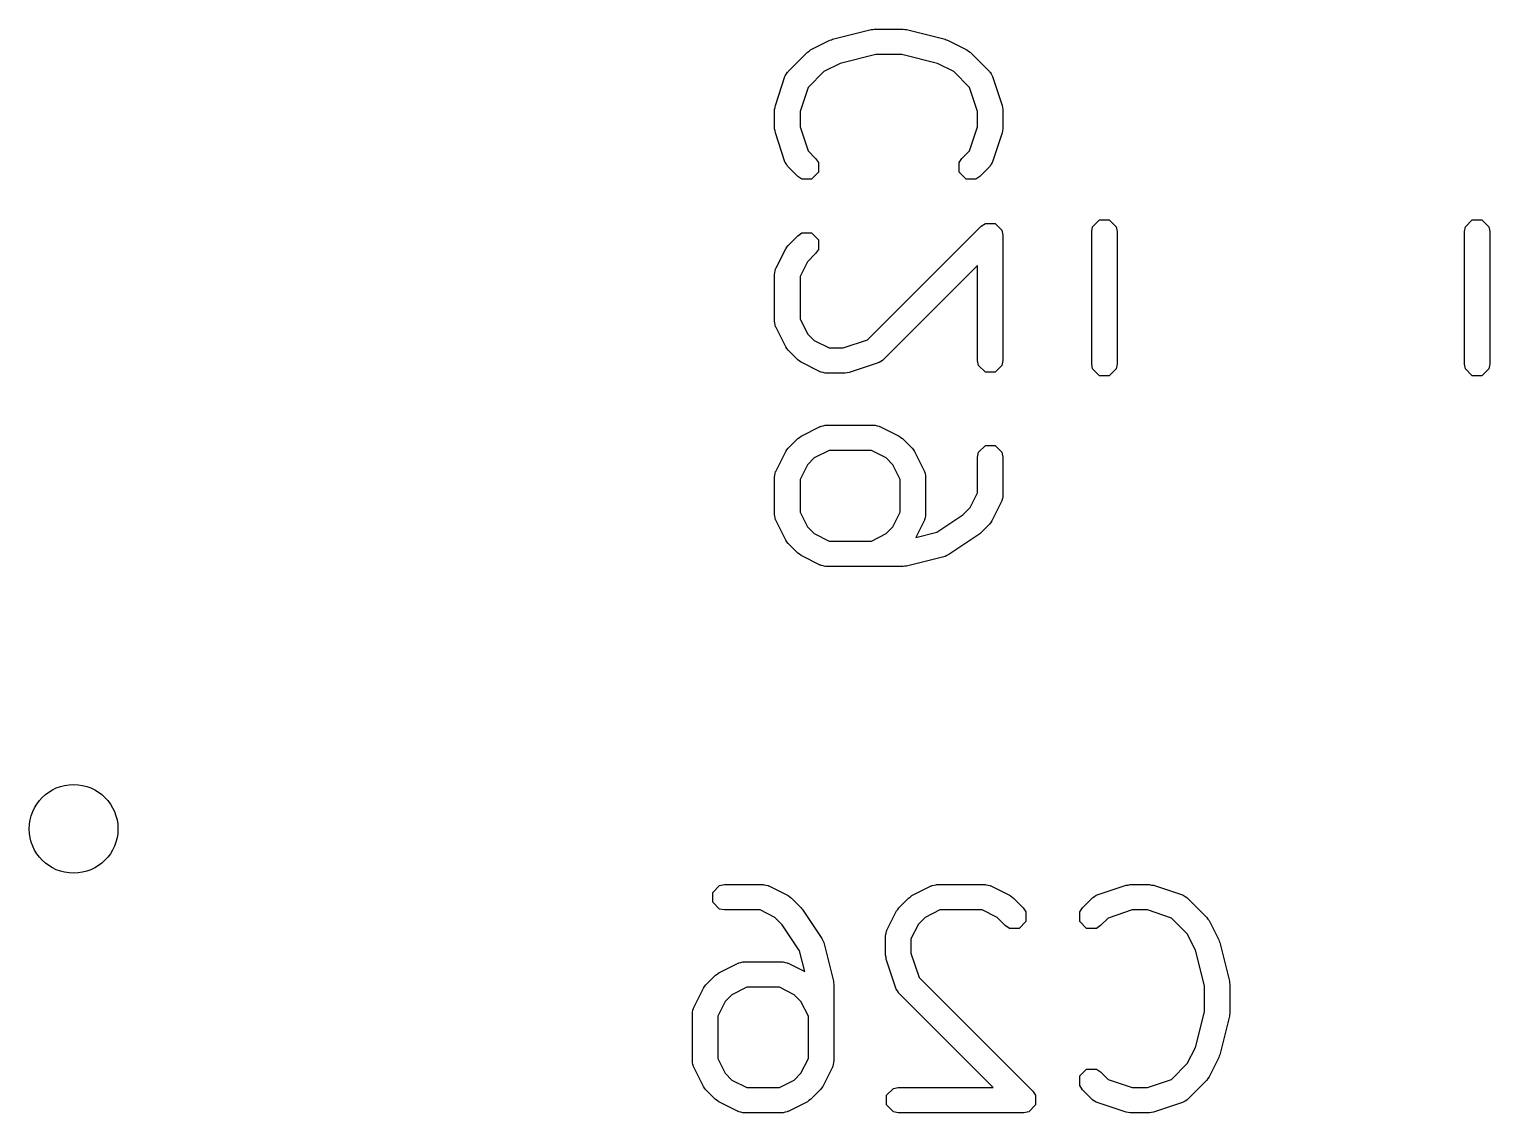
# Model space of a CAD drawing. Header units: inches. Extents: x 0.38 to 5.39, y 0.12 to 3.22.
# Drawn here: x 3.0437 to 3.2705, y 2.7406 to 2.9089 of the extents above; entities that cross this region are included whole.
import ezdxf

# ---------------------------------------------------------------- set-up
doc = ezdxf.new("R2010")
doc.units = ezdxf.units.IN
doc.header["$MEASUREMENT"] = 0
doc.layers.add('BLACK', color=250, linetype='CONTINUOUS')

msp = doc.modelspace()

# ---------------------------------------------------------------- linework, layer by layer
at = {"layer": 'BLACK', "linetype": 'CONTINUOUS'}
for p, q in [((3.16807, 2.90717), (3.16828, 2.90723)), ((3.16828, 2.90723), (3.16847, 2.90732)), ((3.16847, 2.90732), (3.17447, 2.90882)), ((3.17447, 2.90882), (3.17471, 2.90883)), ((3.17471, 2.90883), (3.17495, 2.90888)), ((3.17495, 2.90888), (3.17945, 2.90888)), ((3.17945, 2.90888), (3.17969, 2.90883)), ((3.17969, 2.90883), (3.17993, 2.90882)), ((3.17993, 2.90882), (3.18593, 2.90732)), ((3.18593, 2.90732), (3.18612, 2.90723)), ((3.18612, 2.90723), (3.18633, 2.90717)), ((3.16156, 2.9023), (3.16456, 2.9053)), ((3.16456, 2.9053), (3.16482, 2.90548)), ((3.16482, 2.90548), (3.16507, 2.90567)), ((3.16507, 2.90567), (3.16807, 2.90717)), ((3.18633, 2.90717), (3.18933, 2.90567)), ((3.18933, 2.90567), (3.18958, 2.90548)), ((3.18958, 2.90548), (3.18984, 2.9053)), ((3.18984, 2.9053), (3.19284, 2.9023)), ((3.16964, 2.90355), (3.16712, 2.90229)), ((3.17519, 2.90494), (3.16964, 2.90355)), ((3.17921, 2.90494), (3.17519, 2.90494)), ((3.18476, 2.90355), (3.17921, 2.90494)), ((3.18728, 2.90229), (3.18476, 2.90355)), ((3.15959, 2.89703), (3.16108, 2.90153)), ((3.16108, 2.90153), (3.16113, 2.90162)), ((3.16113, 2.90166), (3.16131, 2.90193)), ((3.16113, 2.90162), (3.16113, 2.90166)), ((3.16131, 2.90193), (3.16147, 2.9022)), ((3.16147, 2.9022), (3.16151, 2.90222)), ((3.16151, 2.90222), (3.16156, 2.9023)), ((3.16712, 2.90229), (3.16467, 2.89985)), ((3.18973, 2.89985), (3.18728, 2.90229)), ((3.19284, 2.9023), (3.1929, 2.90222)), ((3.1929, 2.90222), (3.19294, 2.9022)), ((3.19294, 2.9022), (3.19309, 2.90193)), ((3.19309, 2.90193), (3.19327, 2.90166)), ((3.19327, 2.90166), (3.19327, 2.90162)), ((3.19327, 2.90162), (3.19332, 2.90153)), ((3.19332, 2.90153), (3.19482, 2.89703)), ((3.16467, 2.89985), (3.16342, 2.89609)), ((3.19098, 2.89609), (3.18973, 2.89985)), ((3.15948, 2.89641), (3.15955, 2.89672)), ((3.15948, 2.89341), (3.15948, 2.89641)), ((3.15955, 2.89672), (3.15959, 2.89703)), ((3.16342, 2.89609), (3.16342, 2.89373)), ((3.19098, 2.89373), (3.19098, 2.89609)), ((3.19482, 2.89703), (3.19486, 2.89672)), ((3.19486, 2.89672), (3.19492, 2.89641)), ((3.19492, 2.89641), (3.19492, 2.89341)), ((3.16342, 2.89373), (3.16467, 2.88998)), ((3.18973, 2.88998), (3.19098, 2.89373)), ((3.15955, 2.8931), (3.15948, 2.89341)), ((3.15959, 2.89279), (3.15955, 2.8931)), ((3.16108, 2.88829), (3.15959, 2.89279)), ((3.19482, 2.89279), (3.19332, 2.88829)), ((3.19486, 2.8931), (3.19482, 2.89279)), ((3.19492, 2.89341), (3.19486, 2.8931)), ((3.16467, 2.88998), (3.16584, 2.8888)), ((3.18856, 2.8888), (3.18973, 2.88998)), ((3.16113, 2.8882), (3.16108, 2.88829)), ((3.16113, 2.88816), (3.16113, 2.8882)), ((3.16131, 2.8879), (3.16113, 2.88816)), ((3.16147, 2.88762), (3.16131, 2.8879)), ((3.16151, 2.8876), (3.16147, 2.88762)), ((3.16156, 2.88752), (3.16151, 2.8876)), ((3.16306, 2.88602), (3.16156, 2.88752)), ((3.16584, 2.8888), (3.16627, 2.88817)), ((3.16627, 2.88817), (3.16627, 2.88666)), ((3.18813, 2.88817), (3.18856, 2.8888)), ((3.18813, 2.88666), (3.18813, 2.88817)), ((3.19284, 2.88752), (3.19134, 2.88602)), ((3.1929, 2.8876), (3.19284, 2.88752)), ((3.19294, 2.88762), (3.1929, 2.8876)), ((3.19309, 2.8879), (3.19294, 2.88762)), ((3.19327, 2.88816), (3.19309, 2.8879)), ((3.19332, 2.88829), (3.19327, 2.8882)), ((3.19327, 2.8882), (3.19327, 2.88816)), ((3.1637, 2.88559), (3.16306, 2.88602)), ((3.16521, 2.88559), (3.1637, 2.88559)), ((3.16627, 2.88666), (3.16521, 2.88559)), ((3.1892, 2.88559), (3.18813, 2.88666)), ((3.1907, 2.88559), (3.1892, 2.88559)), ((3.19134, 2.88602), (3.1907, 2.88559)), ((3.17389, 2.86064), (3.19156, 2.87831)), ((3.19156, 2.87831), (3.1922, 2.87873)), ((3.1922, 2.87873), (3.1937, 2.87873)), ((3.1937, 2.87873), (3.19477, 2.87767)), ((3.2087, 2.87745), (3.20885, 2.8782)), ((3.20885, 2.8782), (3.20992, 2.87927)), ((3.20992, 2.87927), (3.21142, 2.87927)), ((3.21142, 2.87927), (3.21249, 2.8782)), ((3.21249, 2.8782), (3.21264, 2.87745)), ((3.26657, 2.87745), (3.26672, 2.8782)), ((3.26672, 2.8782), (3.26779, 2.87927)), ((3.26779, 2.87927), (3.2693, 2.87927)), ((3.2693, 2.87927), (3.27036, 2.8782)), ((3.27036, 2.8782), (3.27051, 2.87745)), ((3.16156, 2.87531), (3.16306, 2.87681)), ((3.16306, 2.87681), (3.1637, 2.87723)), ((3.1637, 2.87723), (3.16521, 2.87723)), ((3.16521, 2.87723), (3.16627, 2.87617)), ((3.16627, 2.87617), (3.16627, 2.87466)), ((3.19477, 2.87767), (3.19492, 2.87691)), ((3.19492, 2.87691), (3.19492, 2.85742)), ((3.2087, 2.85688), (3.2087, 2.87745)), ((3.21264, 2.87745), (3.21264, 2.85688)), ((3.26657, 2.85688), (3.26657, 2.87745)), ((3.27051, 2.87745), (3.27051, 2.85688)), ((3.15969, 2.8718), (3.16119, 2.87479)), ((3.16119, 2.87479), (3.16139, 2.87504)), ((3.16139, 2.87504), (3.16156, 2.87531)), ((3.16584, 2.87402), (3.16457, 2.87275)), ((3.16627, 2.87466), (3.16584, 2.87402)), ((3.15948, 2.87091), (3.1595, 2.87101)), ((3.15949, 2.87105), (3.15957, 2.87136)), ((3.1595, 2.87101), (3.15949, 2.87105)), ((3.15957, 2.87136), (3.15963, 2.87167)), ((3.15963, 2.87167), (3.15967, 2.8717)), ((3.15967, 2.8717), (3.15969, 2.8718)), ((3.16457, 2.87275), (3.16342, 2.87045)), ((3.19098, 2.87216), (3.17634, 2.85752)), ((3.19098, 2.85742), (3.19098, 2.87216)), ((3.15948, 2.86342), (3.15948, 2.87091)), ((3.16342, 2.87045), (3.16342, 2.86388)), ((3.1595, 2.86332), (3.15948, 2.86342)), ((3.15949, 2.86328), (3.1595, 2.86332)), ((3.15957, 2.86297), (3.15949, 2.86328)), ((3.15963, 2.86266), (3.15957, 2.86297)), ((3.15967, 2.86263), (3.15963, 2.86266)), ((3.15969, 2.86254), (3.15967, 2.86263)), ((3.16119, 2.85954), (3.15969, 2.86254)), ((3.16342, 2.86388), (3.16457, 2.86158)), ((3.16457, 2.86158), (3.16562, 2.86053)), ((3.16562, 2.86053), (3.16792, 2.85939)), ((3.17013, 2.85939), (3.17389, 2.86064)), ((3.16139, 2.85929), (3.16119, 2.85954)), ((3.16156, 2.85902), (3.16139, 2.85929)), ((3.16306, 2.85752), (3.16156, 2.85902)), ((3.16332, 2.85735), (3.16306, 2.85752)), ((3.16357, 2.85716), (3.16332, 2.85735)), ((3.16792, 2.85939), (3.17013, 2.85939)), ((3.17624, 2.85743), (3.17597, 2.85727)), ((3.17626, 2.85747), (3.17624, 2.85743)), ((3.17634, 2.85752), (3.17626, 2.85747)), ((3.19113, 2.85666), (3.19098, 2.85742)), ((3.19492, 2.85742), (3.19477, 2.85666)), ((3.16657, 2.85566), (3.16357, 2.85716)), ((3.16667, 2.85563), (3.16657, 2.85566)), ((3.1667, 2.8556), (3.16667, 2.85563)), ((3.16701, 2.85554), (3.1667, 2.8556)), ((3.16731, 2.85545), (3.16701, 2.85554)), ((3.16736, 2.85547), (3.16731, 2.85545)), ((3.16745, 2.85545), (3.16736, 2.85547)), ((3.17045, 2.85545), (3.16745, 2.85545)), ((3.17076, 2.85551), (3.17045, 2.85545)), ((3.17107, 2.85555), (3.17076, 2.85551)), ((3.17557, 2.85705), (3.17107, 2.85555)), ((3.17566, 2.8571), (3.17557, 2.85705)), ((3.1757, 2.8571), (3.17566, 2.8571)), ((3.17597, 2.85727), (3.1757, 2.8571)), ((3.1922, 2.8556), (3.19113, 2.85666)), ((3.1937, 2.8556), (3.1922, 2.8556)), ((3.19477, 2.85666), (3.1937, 2.8556)), ((3.20885, 2.85613), (3.2087, 2.85688)), ((3.20992, 2.85506), (3.20885, 2.85613)), ((3.21142, 2.85506), (3.20992, 2.85506)), ((3.21249, 2.85613), (3.21142, 2.85506)), ((3.21264, 2.85688), (3.21249, 2.85613)), ((3.26672, 2.85613), (3.26657, 2.85688)), ((3.26779, 2.85506), (3.26672, 2.85613)), ((3.2693, 2.85506), (3.26779, 2.85506)), ((3.27036, 2.85613), (3.2693, 2.85506)), ((3.27051, 2.85688), (3.27036, 2.85613)), ((3.16357, 2.84568), (3.16657, 2.84718)), ((3.16657, 2.84718), (3.16667, 2.8472)), ((3.16667, 2.8472), (3.1667, 2.84724)), ((3.1667, 2.84724), (3.16701, 2.8473)), ((3.16701, 2.8473), (3.16731, 2.84738)), ((3.16731, 2.84738), (3.16736, 2.84737)), ((3.16736, 2.84737), (3.16745, 2.84739)), ((3.16745, 2.84739), (3.17495, 2.84739)), ((3.17495, 2.84739), (3.17505, 2.84737)), ((3.17505, 2.84737), (3.17509, 2.84738)), ((3.17509, 2.84738), (3.17539, 2.8473)), ((3.17539, 2.8473), (3.1757, 2.84724)), ((3.1757, 2.84724), (3.17574, 2.8472)), ((3.17574, 2.8472), (3.17583, 2.84718)), ((3.17583, 2.84718), (3.17883, 2.84568)), ((3.16139, 2.84355), (3.16156, 2.84381)), ((3.16156, 2.84381), (3.16306, 2.84531)), ((3.16306, 2.84531), (3.16332, 2.84549)), ((3.16332, 2.84549), (3.16357, 2.84568)), ((3.17883, 2.84568), (3.17908, 2.84549)), ((3.17908, 2.84549), (3.17934, 2.84531)), ((3.17934, 2.84531), (3.18084, 2.84381)), ((3.18084, 2.84381), (3.18102, 2.84355)), ((3.19113, 2.84317), (3.1922, 2.84424)), ((3.1922, 2.84424), (3.1937, 2.84424)), ((3.1937, 2.84424), (3.19477, 2.84317)), ((3.15969, 2.8403), (3.16119, 2.8433)), ((3.16119, 2.8433), (3.16139, 2.84355)), ((3.16562, 2.8423), (3.16457, 2.84125)), ((3.16792, 2.84345), (3.16562, 2.8423)), ((3.17449, 2.84345), (3.16792, 2.84345)), ((3.17678, 2.8423), (3.17449, 2.84345)), ((3.17783, 2.84125), (3.17678, 2.8423)), ((3.18102, 2.84355), (3.18121, 2.8433)), ((3.18121, 2.8433), (3.18271, 2.8403)), ((3.19098, 2.84242), (3.19113, 2.84317)), ((3.19098, 2.83688), (3.19098, 2.84242)), ((3.19477, 2.84317), (3.19492, 2.84242)), ((3.19492, 2.84242), (3.19492, 2.83642)), ((3.15948, 2.83942), (3.1595, 2.83952)), ((3.15948, 2.83342), (3.15948, 2.83942)), ((3.15949, 2.83956), (3.15957, 2.83986)), ((3.1595, 2.83952), (3.15949, 2.83956)), ((3.15957, 2.83986), (3.15963, 2.84017)), ((3.15963, 2.84017), (3.15967, 2.8402)), ((3.15967, 2.8402), (3.15969, 2.8403)), ((3.16457, 2.84125), (3.16342, 2.83895)), ((3.17898, 2.83895), (3.17783, 2.84125)), ((3.18271, 2.8403), (3.18274, 2.8402)), ((3.18274, 2.8402), (3.18277, 2.84017)), ((3.18277, 2.84017), (3.18283, 2.83986)), ((3.18283, 2.83986), (3.18291, 2.83956)), ((3.18291, 2.83956), (3.1829, 2.83952)), ((3.1829, 2.83952), (3.18292, 2.83942)), ((3.18292, 2.83942), (3.18292, 2.83342)), ((3.16342, 2.83895), (3.16342, 2.83388)), ((3.17898, 2.83388), (3.17898, 2.83895)), ((3.18983, 2.83459), (3.19098, 2.83688)), ((3.19471, 2.83554), (3.19321, 2.83254)), ((3.19474, 2.83563), (3.19471, 2.83554)), ((3.19477, 2.83567), (3.19474, 2.83563)), ((3.19483, 2.83598), (3.19477, 2.83567)), ((3.19491, 2.83628), (3.19483, 2.83598)), ((3.19492, 2.83642), (3.1949, 2.83632)), ((3.1949, 2.83632), (3.19491, 2.83628)), ((3.1595, 2.83332), (3.15948, 2.83342)), ((3.15949, 2.83328), (3.1595, 2.83332)), ((3.15957, 2.83298), (3.15949, 2.83328)), ((3.15963, 2.83267), (3.15957, 2.83298)), ((3.15967, 2.83263), (3.15963, 2.83267)), ((3.15969, 2.83254), (3.15967, 2.83263)), ((3.16119, 2.82954), (3.15969, 2.83254)), ((3.16342, 2.83388), (3.16457, 2.83159)), ((3.17783, 2.83159), (3.17898, 2.83388)), ((3.18271, 2.83254), (3.18141, 2.82994)), ((3.18274, 2.83263), (3.18271, 2.83254)), ((3.18277, 2.83267), (3.18274, 2.83263)), ((3.18283, 2.83298), (3.18277, 2.83267)), ((3.18291, 2.83328), (3.18283, 2.83298)), ((3.18292, 2.83342), (3.1829, 2.83332)), ((3.1829, 2.83332), (3.18291, 2.83328)), ((3.18464, 2.83075), (3.18869, 2.83345)), ((3.18869, 2.83345), (3.18983, 2.83459)), ((3.19321, 2.83254), (3.19302, 2.83229)), ((3.16457, 2.83159), (3.16562, 2.83054)), ((3.16562, 2.83054), (3.16792, 2.82939)), ((3.17449, 2.82939), (3.17678, 2.83054)), ((3.17678, 2.83054), (3.17783, 2.83159)), ((3.18141, 2.82994), (3.18464, 2.83075)), ((3.19104, 2.83028), (3.18654, 2.82728)), ((3.19118, 2.83042), (3.19104, 2.83028)), ((3.19134, 2.83053), (3.19118, 2.83042)), ((3.19284, 2.83203), (3.19134, 2.83053)), ((3.19302, 2.83229), (3.19284, 2.83203)), ((3.16139, 2.82929), (3.16119, 2.82954)), ((3.16156, 2.82903), (3.16139, 2.82929)), ((3.16306, 2.82753), (3.16156, 2.82903)), ((3.16792, 2.82939), (3.17449, 2.82939)), ((3.16332, 2.82735), (3.16306, 2.82753)), ((3.16357, 2.82716), (3.16332, 2.82735)), ((3.16657, 2.82566), (3.16357, 2.82716)), ((3.16667, 2.82563), (3.16657, 2.82566)), ((3.1667, 2.8256), (3.16667, 2.82563)), ((3.16701, 2.82554), (3.1667, 2.8256)), ((3.18593, 2.82701), (3.17993, 2.82551)), ((3.18623, 2.82715), (3.18593, 2.82701)), ((3.18654, 2.82728), (3.18623, 2.82715)), ((3.16731, 2.82546), (3.16701, 2.82554)), ((3.16736, 2.82547), (3.16731, 2.82546)), ((3.16745, 2.82545), (3.16736, 2.82547)), ((3.17945, 2.82545), (3.16745, 2.82545)), ((3.17969, 2.8255), (3.17945, 2.82545)), ((3.17993, 2.82551), (3.17969, 2.8255)), ((3.14986, 2.77481), (3.15093, 2.77588)), ((3.15093, 2.77588), (3.15168, 2.77603)), ((3.15168, 2.77603), (3.15768, 2.77603)), ((3.15768, 2.77603), (3.15778, 2.77601)), ((3.15778, 2.77601), (3.15782, 2.77602)), ((3.15782, 2.77602), (3.15812, 2.77594)), ((3.15812, 2.77594), (3.15843, 2.77588)), ((3.15843, 2.77588), (3.15846, 2.77585)), ((3.15846, 2.77585), (3.15856, 2.77582)), ((3.15856, 2.77582), (3.16156, 2.77432)), ((3.1808, 2.77432), (3.1838, 2.77582)), ((3.1838, 2.77582), (3.18389, 2.77585)), ((3.18389, 2.77585), (3.18392, 2.77588)), ((3.18392, 2.77588), (3.18423, 2.77594)), ((3.18423, 2.77594), (3.18454, 2.77602)), ((3.18454, 2.77602), (3.18458, 2.77601)), ((3.18458, 2.77601), (3.18468, 2.77603)), ((3.18468, 2.77603), (3.19217, 2.77603)), ((3.19217, 2.77603), (3.19227, 2.77601)), ((3.19227, 2.77601), (3.19231, 2.77602)), ((3.19231, 2.77602), (3.19262, 2.77594)), ((3.19262, 2.77594), (3.19293, 2.77588)), ((3.19293, 2.77588), (3.19296, 2.77585)), ((3.19296, 2.77585), (3.19306, 2.77582)), ((3.19306, 2.77582), (3.19605, 2.77432)), ((3.20955, 2.77443), (3.21405, 2.77593)), ((3.21405, 2.77593), (3.21436, 2.77597)), ((3.21436, 2.77597), (3.21467, 2.77603)), ((3.21467, 2.77603), (3.21767, 2.77603)), ((3.21767, 2.77603), (3.21798, 2.77597)), ((3.21798, 2.77597), (3.21829, 2.77593)), ((3.21829, 2.77593), (3.22279, 2.77443)), ((3.14986, 2.77331), (3.14986, 2.77481)), ((3.16156, 2.77432), (3.16181, 2.77413)), ((3.16181, 2.77413), (3.16207, 2.77395)), ((3.16207, 2.77395), (3.16357, 2.77245)), ((3.17878, 2.77245), (3.18028, 2.77395)), ((3.18028, 2.77395), (3.18055, 2.77413)), ((3.18055, 2.77413), (3.1808, 2.77432)), ((3.19605, 2.77432), (3.1963, 2.77413)), ((3.1963, 2.77413), (3.19657, 2.77395)), ((3.19657, 2.77395), (3.19807, 2.77245)), ((3.20728, 2.77245), (3.20878, 2.77395)), ((3.20878, 2.77395), (3.20886, 2.77401)), ((3.20886, 2.77401), (3.20888, 2.77405)), ((3.20888, 2.77405), (3.20916, 2.7742)), ((3.20916, 2.7742), (3.20942, 2.77438)), ((3.20942, 2.77438), (3.20946, 2.77438)), ((3.20946, 2.77438), (3.20955, 2.77443)), ((3.22279, 2.77443), (3.22288, 2.77438)), ((3.22288, 2.77438), (3.22292, 2.77438)), ((3.22292, 2.77438), (3.22319, 2.7742)), ((3.22319, 2.7742), (3.22346, 2.77405)), ((3.22346, 2.77405), (3.22348, 2.77401)), ((3.22348, 2.77401), (3.22356, 2.77395)), ((3.22356, 2.77395), (3.22656, 2.77095)), ((3.15093, 2.77224), (3.14986, 2.77331)), ((3.15168, 2.77209), (3.15093, 2.77224)), ((3.15721, 2.77209), (3.15168, 2.77209)), ((3.15951, 2.77094), (3.15721, 2.77209)), ((3.16357, 2.77245), (3.16368, 2.77229)), ((3.16368, 2.77229), (3.16382, 2.77215)), ((3.16382, 2.77215), (3.16682, 2.76765)), ((3.17692, 2.76894), (3.17842, 2.77194)), ((3.17842, 2.77194), (3.17861, 2.77219)), ((3.17861, 2.77219), (3.17878, 2.77245)), ((3.18514, 2.77209), (3.18284, 2.77094)), ((3.19171, 2.77209), (3.18514, 2.77209)), ((3.19401, 2.77094), (3.19171, 2.77209)), ((3.19807, 2.77245), (3.19849, 2.77181)), ((3.19849, 2.77181), (3.19849, 2.77031)), ((3.20685, 2.77181), (3.20728, 2.77245)), ((3.20685, 2.77031), (3.20685, 2.77181)), ((3.21499, 2.77209), (3.21124, 2.77084)), ((3.21735, 2.77209), (3.21499, 2.77209)), ((3.22111, 2.77084), (3.21735, 2.77209)), ((3.16065, 2.76981), (3.15951, 2.77094)), ((3.16335, 2.76575), (3.16065, 2.76981)), ((3.17689, 2.76885), (3.17692, 2.76894)), ((3.18179, 2.76989), (3.18064, 2.7676)), ((3.18284, 2.77094), (3.18179, 2.76989)), ((3.19528, 2.76967), (3.19401, 2.77094)), ((3.19592, 2.76924), (3.19528, 2.76967)), ((3.19743, 2.76924), (3.19592, 2.76924)), ((3.19849, 2.77031), (3.19743, 2.76924)), ((3.20792, 2.76924), (3.20685, 2.77031)), ((3.20943, 2.76924), (3.20792, 2.76924)), ((3.21006, 2.76967), (3.20943, 2.76924)), ((3.21124, 2.77084), (3.21006, 2.76967)), ((3.22355, 2.76839), (3.22111, 2.77084)), ((3.22656, 2.77095), (3.22674, 2.77069)), ((3.22674, 2.77069), (3.22693, 2.77044)), ((3.22693, 2.77044), (3.22843, 2.76744)), ((3.16682, 2.76765), (3.16694, 2.76734)), ((3.16694, 2.76734), (3.16709, 2.76704)), ((3.16709, 2.76704), (3.16859, 2.76104)), ((3.17671, 2.7682), (3.1768, 2.7685)), ((3.17673, 2.76816), (3.17671, 2.7682)), ((3.17671, 2.76806), (3.17673, 2.76816)), ((3.17671, 2.76506), (3.17671, 2.76806)), ((3.1768, 2.7685), (3.17686, 2.76881)), ((3.17686, 2.76881), (3.17689, 2.76885)), ((3.18064, 2.7676), (3.18064, 2.76538)), ((3.22481, 2.76587), (3.22355, 2.76839)), ((3.22843, 2.76744), (3.22849, 2.76723)), ((3.22849, 2.76723), (3.22858, 2.76704)), ((3.22858, 2.76704), (3.23008, 2.76104)), ((3.16416, 2.76252), (3.16335, 2.76575)), ((3.17677, 2.76475), (3.17671, 2.76506)), ((3.17681, 2.76444), (3.17677, 2.76475)), ((3.17831, 2.75994), (3.17681, 2.76444)), ((3.18064, 2.76538), (3.1819, 2.76162)), ((3.2262, 2.76032), (3.22481, 2.76587)), ((3.15029, 2.76195), (3.15055, 2.76213)), ((3.15055, 2.76213), (3.1508, 2.76232)), ((3.1508, 2.76232), (3.1538, 2.76382)), ((3.1538, 2.76382), (3.15389, 2.76385)), ((3.15389, 2.76385), (3.15393, 2.76388)), ((3.15393, 2.76388), (3.15424, 2.76394)), ((3.15424, 2.76394), (3.15454, 2.76402)), ((3.15454, 2.76402), (3.15458, 2.76401)), ((3.15458, 2.76401), (3.15468, 2.76403)), ((3.15468, 2.76403), (3.16068, 2.76403)), ((3.16068, 2.76403), (3.16078, 2.76401)), ((3.16078, 2.76401), (3.16082, 2.76402)), ((3.16082, 2.76402), (3.16112, 2.76394)), ((3.16112, 2.76394), (3.16143, 2.76388)), ((3.16143, 2.76388), (3.16146, 2.76385)), ((3.16146, 2.76385), (3.16156, 2.76382)), ((3.16156, 2.76382), (3.16416, 2.76252)), ((3.14692, 2.75694), (3.14842, 2.75994)), ((3.14842, 2.75994), (3.14861, 2.76019)), ((3.14861, 2.76019), (3.14879, 2.76045)), ((3.14879, 2.76045), (3.15029, 2.76195)), ((3.15514, 2.76009), (3.15285, 2.75894)), ((3.16021, 2.76009), (3.15514, 2.76009)), ((3.16251, 2.75894), (3.16021, 2.76009)), ((3.16859, 2.76104), (3.1686, 2.7608)), ((3.1686, 2.7608), (3.16865, 2.76056)), ((3.16865, 2.76056), (3.16865, 2.74856)), ((3.17836, 2.75985), (3.17831, 2.75994)), ((3.17836, 2.75981), (3.17836, 2.75985)), ((3.1819, 2.76162), (3.19957, 2.74396)), ((3.2262, 2.7563), (3.2262, 2.76032)), ((3.23008, 2.76104), (3.23009, 2.7608)), ((3.23009, 2.7608), (3.23014, 2.76056)), ((3.23014, 2.76056), (3.23014, 2.75606)), ((3.1518, 2.7579), (3.15065, 2.7556)), ((3.15285, 2.75894), (3.1518, 2.7579)), ((3.16356, 2.7579), (3.16251, 2.75894)), ((3.16471, 2.7556), (3.16356, 2.7579)), ((3.17853, 2.75955), (3.17836, 2.75981)), ((3.17869, 2.75927), (3.17853, 2.75955)), ((3.17873, 2.75925), (3.17869, 2.75927)), ((3.17878, 2.75917), (3.17873, 2.75925)), ((3.19342, 2.74453), (3.17878, 2.75917)), ((3.14671, 2.75606), (3.14673, 2.75616)), ((3.14671, 2.74856), (3.14671, 2.75606)), ((3.14672, 2.7562), (3.1468, 2.75651)), ((3.14673, 2.75616), (3.14672, 2.7562)), ((3.1468, 2.75651), (3.14686, 2.75681)), ((3.14686, 2.75681), (3.14689, 2.75685)), ((3.14689, 2.75685), (3.14692, 2.75694)), ((3.15065, 2.7556), (3.15065, 2.74903)), ((3.16471, 2.74903), (3.16471, 2.7556)), ((3.22481, 2.75075), (3.2262, 2.7563)), ((3.23008, 2.75558), (3.22858, 2.74958)), ((3.23009, 2.75582), (3.23008, 2.75558)), ((3.23014, 2.75606), (3.23009, 2.75582)), ((3.22355, 2.74823), (3.22481, 2.75075)), ((3.14673, 2.74847), (3.14671, 2.74856)), ((3.15065, 2.74903), (3.1518, 2.74673)), ((3.16356, 2.74673), (3.16471, 2.74903)), ((3.16865, 2.74856), (3.16863, 2.74847)), ((3.22843, 2.74918), (3.22693, 2.74618)), ((3.22849, 2.74939), (3.22843, 2.74918)), ((3.22858, 2.74958), (3.22849, 2.74939)), ((3.14672, 2.74842), (3.14673, 2.74847)), ((3.1468, 2.74812), (3.14672, 2.74842)), ((3.14686, 2.74781), (3.1468, 2.74812)), ((3.14689, 2.74778), (3.14686, 2.74781)), ((3.14692, 2.74768), (3.14689, 2.74778)), ((3.14842, 2.74468), (3.14692, 2.74768)), ((3.1518, 2.74673), (3.15285, 2.74568)), ((3.16251, 2.74568), (3.16356, 2.74673)), ((3.16844, 2.74768), (3.16694, 2.74468)), ((3.16846, 2.74778), (3.16844, 2.74768)), ((3.1685, 2.74781), (3.16846, 2.74778)), ((3.16856, 2.74812), (3.1685, 2.74781)), ((3.16864, 2.74842), (3.16856, 2.74812)), ((3.16863, 2.74847), (3.16864, 2.74842)), ((3.20685, 2.74632), (3.20792, 2.74738)), ((3.20685, 2.74481), (3.20685, 2.74632)), ((3.20792, 2.74738), (3.20943, 2.74738)), ((3.20943, 2.74738), (3.21006, 2.74695)), ((3.21006, 2.74695), (3.21124, 2.74578)), ((3.22111, 2.74578), (3.22355, 2.74823)), ((3.14861, 2.74443), (3.14842, 2.74468)), ((3.14879, 2.74417), (3.14861, 2.74443)), ((3.15029, 2.74267), (3.14879, 2.74417)), ((3.15285, 2.74568), (3.15514, 2.74453)), ((3.15514, 2.74453), (3.16021, 2.74453)), ((3.16021, 2.74453), (3.16251, 2.74568)), ((3.16657, 2.74417), (3.16507, 2.74267)), ((3.16675, 2.74443), (3.16657, 2.74417)), ((3.16694, 2.74468), (3.16675, 2.74443)), ((3.17686, 2.74332), (3.17792, 2.74438)), ((3.17792, 2.74438), (3.17868, 2.74453)), ((3.17868, 2.74453), (3.19342, 2.74453)), ((3.19957, 2.74396), (3.19999, 2.74332)), ((3.20728, 2.74417), (3.20685, 2.74481)), ((3.20878, 2.74267), (3.20728, 2.74417)), ((3.21124, 2.74578), (3.21499, 2.74453)), ((3.21499, 2.74453), (3.21735, 2.74453)), ((3.21735, 2.74453), (3.22111, 2.74578)), ((3.22656, 2.74567), (3.22356, 2.74267)), ((3.22674, 2.74593), (3.22656, 2.74567)), ((3.22693, 2.74618), (3.22674, 2.74593)), ((3.15055, 2.7425), (3.15029, 2.74267)), ((3.1508, 2.7423), (3.15055, 2.7425)), ((3.1538, 2.7408), (3.1508, 2.7423)), ((3.16456, 2.7423), (3.16156, 2.7408)), ((3.16481, 2.7425), (3.16456, 2.7423)), ((3.16507, 2.74267), (3.16481, 2.7425)), ((3.17686, 2.74181), (3.17686, 2.74332)), ((3.17792, 2.74074), (3.17686, 2.74181)), ((3.19999, 2.74181), (3.19893, 2.74074)), ((3.19999, 2.74332), (3.19999, 2.74181)), ((3.20886, 2.74262), (3.20878, 2.74267)), ((3.20888, 2.74258), (3.20886, 2.74262)), ((3.20916, 2.74242), (3.20888, 2.74258)), ((3.20942, 2.74224), (3.20916, 2.74242)), ((3.20946, 2.74224), (3.20942, 2.74224)), ((3.20955, 2.7422), (3.20946, 2.74224)), ((3.21405, 2.7407), (3.20955, 2.7422)), ((3.22279, 2.7422), (3.21829, 2.7407)), ((3.22288, 2.74224), (3.22279, 2.7422)), ((3.22292, 2.74224), (3.22288, 2.74224)), ((3.22319, 2.74242), (3.22292, 2.74224)), ((3.22346, 2.74258), (3.22319, 2.74242)), ((3.22348, 2.74262), (3.22346, 2.74258)), ((3.22356, 2.74267), (3.22348, 2.74262)), ((3.15389, 2.74078), (3.1538, 2.7408)), ((3.15393, 2.74074), (3.15389, 2.74078)), ((3.15424, 2.74068), (3.15393, 2.74074)), ((3.15454, 2.7406), (3.15424, 2.74068)), ((3.15458, 2.74061), (3.15454, 2.7406)), ((3.15468, 2.74059), (3.15458, 2.74061)), ((3.16068, 2.74059), (3.15468, 2.74059)), ((3.16078, 2.74061), (3.16068, 2.74059)), ((3.16082, 2.7406), (3.16078, 2.74061)), ((3.16112, 2.74068), (3.16082, 2.7406)), ((3.16143, 2.74074), (3.16112, 2.74068)), ((3.16146, 2.74078), (3.16143, 2.74074)), ((3.16156, 2.7408), (3.16146, 2.74078)), ((3.17868, 2.74059), (3.17792, 2.74074)), ((3.19817, 2.74059), (3.17868, 2.74059)), ((3.19893, 2.74074), (3.19817, 2.74059)), ((3.21436, 2.74066), (3.21405, 2.7407)), ((3.21467, 2.74059), (3.21436, 2.74066)), ((3.21767, 2.74059), (3.21467, 2.74059)), ((3.21798, 2.74066), (3.21767, 2.74059)), ((3.21829, 2.7407), (3.21798, 2.74066))]:
    msp.add_line(p, q, dxfattribs=at)
at = {"layer": 'BLACK'}
msp.add_circle((3.05063, 2.78469), 0.00689, dxfattribs=at)
msp.add_circle((3.05063, 2.78469), 0.00689, dxfattribs=at)

doc.saveas('drawing.dxf')
